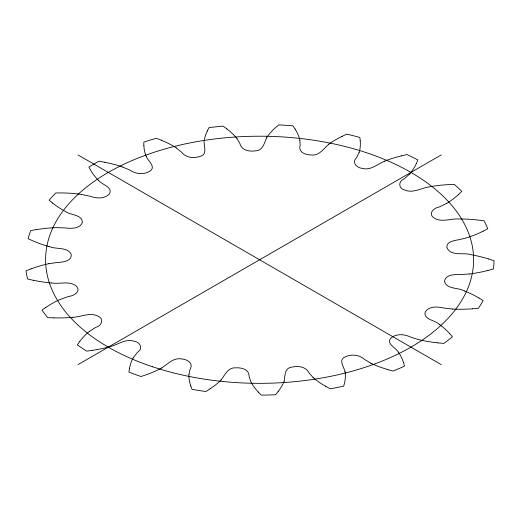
<?xml version="1.0" encoding="UTF-8"?>
<svg xmlns="http://www.w3.org/2000/svg" width="520" height="520" viewBox="0 0 520 520"><rect width="100%" height="100%" fill="white"/><g stroke="black" fill="none" stroke-linecap="round" stroke-linejoin="round"><path stroke-width="0.78" d="M188.962 374.543L189.93 369.746A32.949 19.019 0 0 1 190.502 368.466C193.447 362.81 186.524 359.132 181.753 358.995C173.446 357.182 167.758 364.344 161.395 368.05M129.395 368.602L128.921 372.112A234.397 135.323 0 0 0 141.011 376.5L146.282 374.725A90.558 52.28 0 0 0 161.447 368.075M359.099 152.367L356.902 157.034A32.949 19.019 0 0 1 356.012 158.249C351.689 162.91 357.292 168.044 362.219 168.363C370.675 170.8 377.462 164.066 384.683 161.167M284.102 381.179C285.207 375.81 284.414 367.673 292.091 367.081C297.889 365.723 305.182 366.522 308.555 372.053A32.949 19.019 0 0 0 309.335 373.295L313.222 377.579M416.468 163.371L417.846 159.939A234.397 135.323 0 0 0 407.024 154.564L401.349 155.863M207.266 131.008L209.04 127.634A234.397 135.323 0 0 1 223.073 126.106L226.857 128.869M133.51 357.422L136.883 353.002A32.949 19.019 0 0 1 138.079 351.871C143.215 348.439 139.88 342.037 134.556 341.341C126.055 338.215 118.333 344.481 110.481 346.522A90.558 52.28 0 0 1 92.612 350.298M266.734 137.625C264.186 142.954 262.932 150.976 255.197 150.878C249.659 151.665 242.268 150.599 240.201 144.541A32.949 19.019 0 0 0 239.753 143.24L237.01 138.671M79.625 341.607L77.376 344.884A234.397 135.323 0 0 0 86.684 351.13L92.632 350.337M278.135 391.612L275.509 394.791A234.397 135.323 0 0 1 261.235 395.096L258.206 392.041M409.513 174.07L405.035 178.152A32.949 19.019 0 0 1 403.559 179.166C398.229 181.428 398.567 188.442 404.326 189.885C412.718 193.745 421.219 187.98 429.468 186.83A90.558 52.28 0 0 1 448.11 184.633L454.188 184.321A234.397 135.323 0 0 1 461.786 191.302L458.712 194.344M221.033 379.951C225.024 374.959 227.981 367.159 235.865 367.841C241.066 367.497 248.56 369.063 249.061 375.394A32.949 19.019 0 0 0 249.165 376.714L250.698 381.472A89.674 51.773 0 0 0 258.271 392.022M89.258 331.624L94.744 327.971A32.949 19.019 0 0 1 96.46 327.1C101.576 325.721 104.319 318.994 98.469 316.433C90.395 311.792 81.237 317.038 72.82 317.291M328.783 144.261C323.505 148.681 319.085 156.195 310.986 154.96C306.085 155.006 298.649 152.581 299.897 146.354A32.949 19.019 0 0 0 300.131 145.041L299.845 140.205M45.845 307.339L42.023 310.089A234.397 135.323 0 0 0 47.73 317.642L53.814 317.896M210.002 388.908L205.868 391.495A234.397 135.323 0 0 1 192.075 389.363L190.743 385.925M78.02 364.618L441.207 154.934M446.615 203.385L440.245 206.531A32.949 19.019 0 0 1 438.321 207.246C433.589 208.097 428.162 213.759 433.582 217.614C441.116 223.054 450.801 218.335 459.166 218.978A90.558 52.28 0 0 1 478.101 220.051L484.068 220.786A234.397 135.323 0 0 1 487.76 228.748L483.275 231.133M341.998 136.357L346.756 134.147A234.397 135.323 0 0 1 359.847 137.449L360.276 140.959M31.057 268.853L26 270.822A234.397 135.323 0 0 0 27.599 279.019L33.287 280.293M487.962 270.471L493.467 268.95A234.397 135.323 0 0 0 494 260.715L488.703 258.967M48.75 263.738L56.849 262.502A32.949 19.019 0 0 1 59.124 262.34C63.908 262.048 72.189 260.683 71.188 254.183C67.015 246.584 55.991 249.587 49.16 246.545M36.576 229.554L30.739 230.581A234.397 135.323 0 0 0 28.087 238.68L32.87 240.864A90.558 52.28 0 0 0 49.127 246.584M469.137 274.001L460.811 274.528A32.949 19.019 0 0 1 458.523 274.495C453.362 274.456 445.244 274.989 444.49 281.522C446.882 289.53 458.387 287.333 464.301 290.966M472.355 308.854L478.394 308.341A234.397 135.323 0 0 0 483.106 300.56L478.94 297.986M452.569 309.03L444.34 308.113A32.949 19.019 0 0 1 442.175 307.69C436.371 306.56 428.734 306.358 425.172 312.019C423.287 319.761 435.454 320.151 439.283 324.415M51.753 282.952C59.826 284.453 69.973 280.261 76.7 286.494C81.075 291.596 73.814 295.718 69.336 296.342A32.949 19.019 0 0 0 67.249 296.887L60.145 299.442A89.674 51.773 0 0 0 45.903 307.372M437.847 342.875L443.879 343.415A234.397 135.323 0 0 0 452.354 336.785L449.69 333.613M81.53 194.474L89.421 196.086A32.949 19.019 0 0 1 91.455 196.69C97.377 198.504 104.858 198.848 109.388 193.869C113.392 186.966 101.537 184.711 98.638 180.401M104.819 162.266L98.995 161.213A234.397 135.323 0 0 0 88.901 167.044L90.721 170.404A90.558 52.28 0 0 0 98.573 180.421M387.504 369.519L392.99 371.059A234.397 135.323 0 0 0 404.482 366.158L403.546 362.681M122.778 167.069L129.5 169.949A32.949 19.019 0 0 1 131.138 170.879C136.734 174.207 144.047 174.701 149.708 171.236C156.637 167.063 147.934 160.966 146.309 156.533M161.48 140.257L156.448 138.262A234.397 135.323 0 0 0 143.826 142.116L143.845 145.639M370.981 363.226L365.079 359.794A32.949 19.019 0 0 1 363.701 358.735C358.585 354.634 351.319 354.068 345.429 356.785C337.922 359.502 343.98 366.886 344.994 371.618M325.793 386.406L330.252 388.81A234.397 135.323 0 0 0 343.733 386.087L344.617 382.603A90.558 52.28 0 0 0 345.066 371.612M78.02 154.934L441.207 364.618M176.189 147.901L181.142 151.801A32.949 19.019 0 0 1 182.228 152.965C186.615 157.82 193.869 158.47 199.791 156.468C207.461 154.96 204.185 146.952 204.055 141.837A90.558 52.28 0 0 1 207.324 131.02M52.598 203.119L49.14 200.213A234.397 135.323 0 0 1 55.816 192.927L61.913 192.94A89.674 51.773 0 0 1 81.549 194.422M398.3 352.118C396.116 347.796 385.392 343.525 391.144 337.87C396.357 333.632 403.741 334.074 409.604 336.629A32.949 19.019 0 0 0 411.457 337.402L418.847 339.677A89.674 51.773 0 0 0 437.86 342.829M295.146 129.109L292.936 125.827A234.397 135.323 0 0 0 278.746 124.904L275.327 127.823A90.558 52.28 0 0 0 266.669 137.605M446.999 247.78C450.97 256.639 463.729 252.194 471.126 254.748A90.558 52.28 0 0 1 488.67 258.999M446.921 247.397C446.186 242.053 453.265 240.747 457.197 239.987A32.949 19.019 0 0 0 459.407 239.636L467.09 237.712A89.674 51.773 0 0 0 483.223 231.101M387.537 369.473A89.674 51.773 0 0 1 370.929 363.259M325.851 386.373A89.674 51.773 0 0 1 313.151 377.604M284.173 381.186A90.558 52.28 0 0 1 278.077 391.593M221.097 379.971A90.558 52.28 0 0 1 209.957 388.882M190.821 385.918A89.674 51.773 0 0 1 188.877 374.543M129.474 368.609A89.674 51.773 0 0 1 133.425 357.409M79.697 341.627A89.674 51.773 0 0 1 89.187 331.597M72.832 317.33A90.558 52.28 0 0 1 53.82 317.856M51.747 282.99A90.558 52.28 0 0 1 33.312 280.254M31.096 268.886A89.674 51.773 0 0 1 48.724 263.692M36.595 229.593A89.674 51.773 0 0 1 56.095 227.63L64.467 227.877A32.949 19.019 0 0 1 66.723 228.105C72.254 228.631 80.112 228.579 82.414 222.365C82.089 214.272 70.141 215.364 65.26 211.322A90.558 52.28 0 0 1 52.65 203.099M104.793 162.312A89.674 51.773 0 0 1 122.824 167.024M146.237 156.54A90.558 52.28 0 0 1 143.91 145.633M161.434 140.296A89.674 51.773 0 0 1 176.254 147.869M226.798 128.895A89.674 51.773 0 0 1 237.088 138.651M295.074 129.123A89.674 51.773 0 0 1 299.923 140.198M328.725 144.235A90.558 52.28 0 0 1 342.043 136.383M360.197 140.966A89.674 51.773 0 0 1 359.184 152.373M384.637 161.129A90.558 52.28 0 0 1 401.375 155.896M416.39 163.358A89.674 51.773 0 0 1 409.591 174.089M458.647 194.324A89.674 51.773 0 0 1 446.674 203.417M487.929 270.426A89.674 51.773 0 0 1 469.157 274.053M464.341 290.933A90.558 52.28 0 0 1 478.894 298.012M472.342 308.808A89.674 51.773 0 0 1 452.556 309.075M439.335 324.389A90.558 52.28 0 0 1 449.631 333.632M398.365 352.099A90.558 52.28 0 0 1 403.481 362.687M152.607 366.782A214.013 123.559 0 0 0 473.623 259.772A214.013 123.559 0 0 0 152.607 152.769A214.013 123.559 0 0 0 152.607 366.782"/></g></svg>
